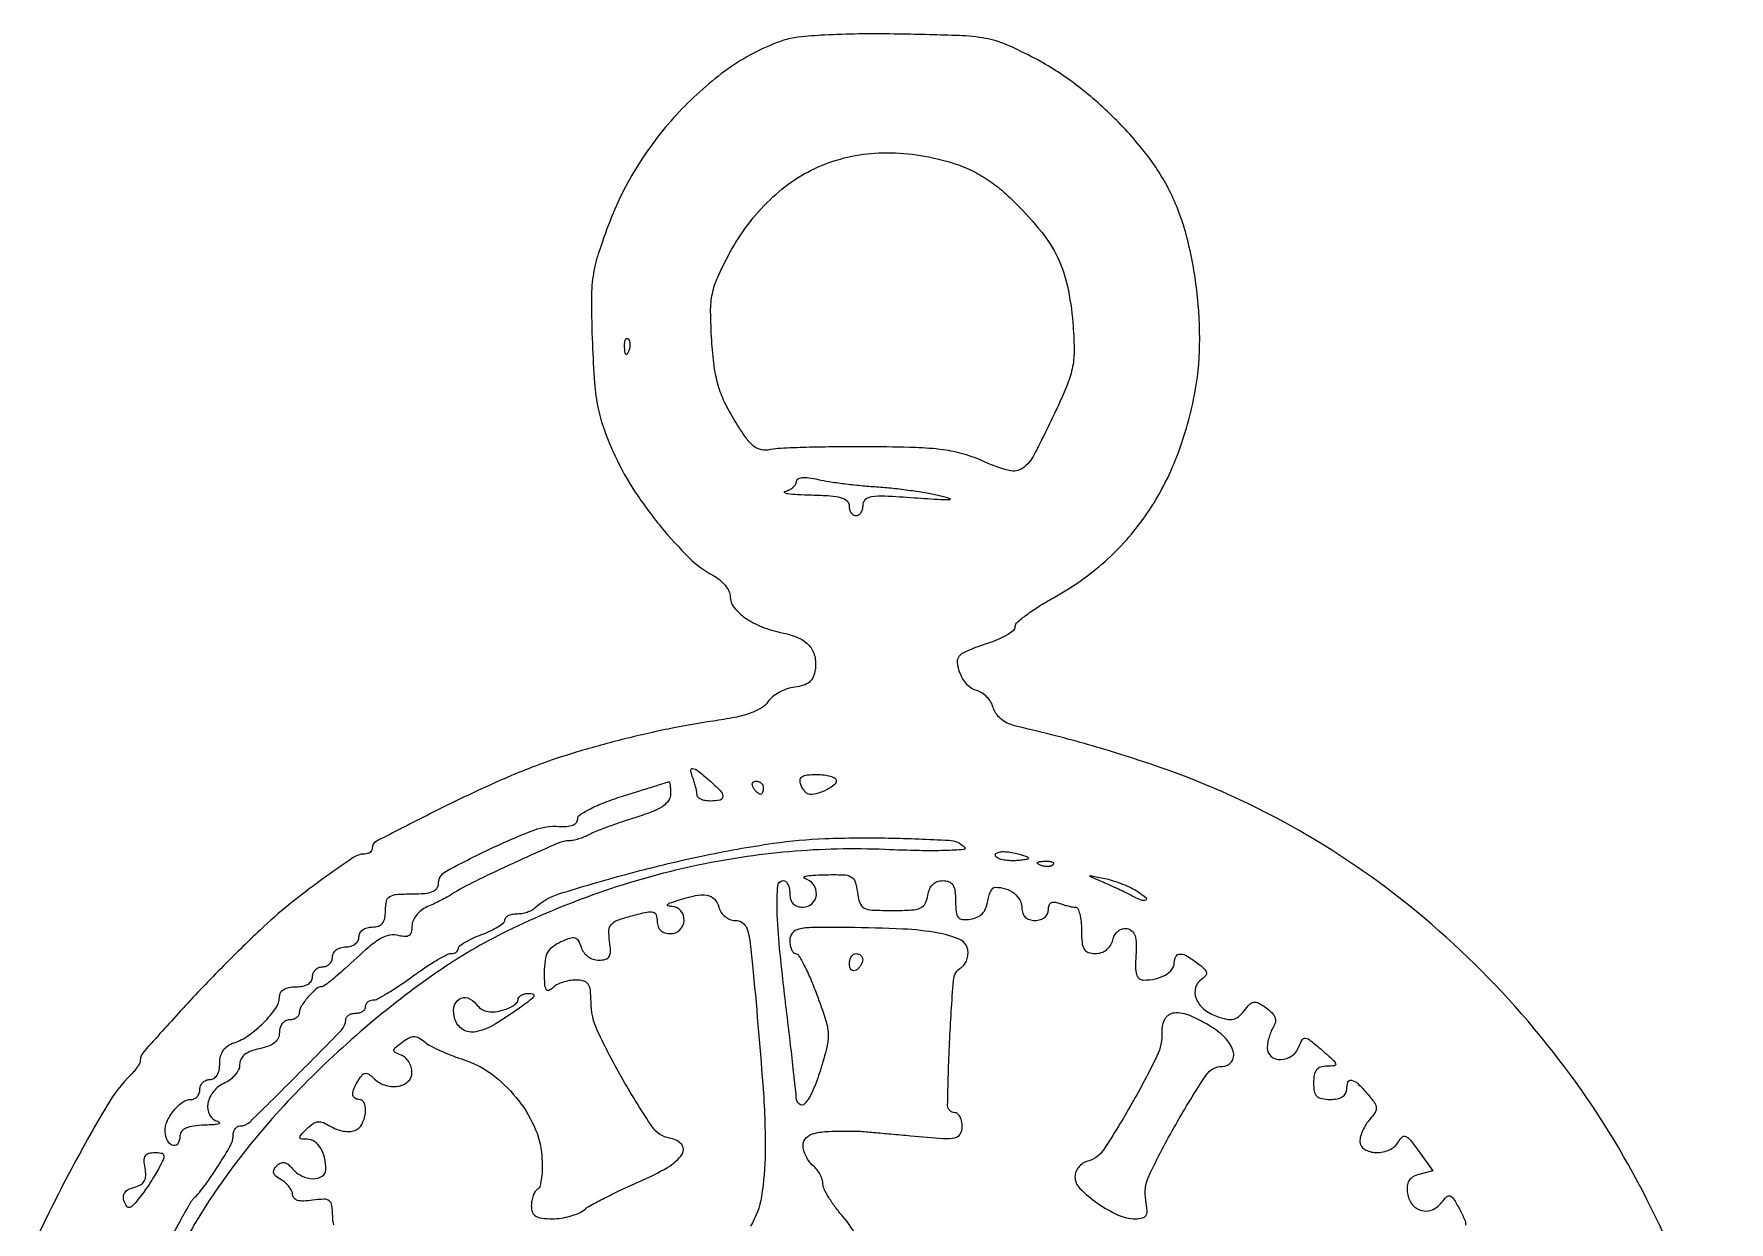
# Model space of a CAD drawing. Extents: x 0 to 269, y 0 to 374.
# Drawn here: x 11 to 266.7, y 194.5 to 373.7 of the extents above; entities that cross this region are included whole.
import ezdxf

# ---------------------------------------------------------------- set-up
doc = ezdxf.new("R2010")
doc.units = 0

msp = doc.modelspace()

# ---------------------------------------------------------------- linework, layer by layer
for points in [[(266.649609, 161.866932, 0.086502), (250.040368, 205.676434, 0.086534), (219.595347, 241.26994, 0.09199), (179.5, 263.545277, 0.005369), (174.288205, 265.231441, 0.00681), (169.437901, 266.671146, 0.00666), (164.46297, 268.00314, 0.004775), (158.869492, 269.364466, -0.060541), (157.796154, 269.756411, -0.058398), (156.833593, 270.397724, -0.061929), (156.097723, 271.199254, -0.09106), (155.693704, 272.063274, 0.073326), (155.338096, 272.899308, 0.055546), (154.726459, 273.688145, 0.056145), (153.965199, 274.314024, 0.080211), (153.166667, 274.666667, -0.146153), (151.800121, 275.497055, -0.080639), (150.730447, 277.152793, -0.087611), (150.300048, 278.927828, -0.228975), (150.782753, 280.111951, -0.075723), (151.263828, 280.428767, -0.009896), (152.390871, 280.920519, -0.011326), (153.761607, 281.450567, -0.009256), (155.25, 281.95675, 0.026486), (156.686965, 282.501346, 0.036796), (157.901923, 283.147494, 0.040425), (158.770014, 283.798086, 0.212286), (159.011865, 284.327552, -0.214644), (159.295647, 284.941471, -0.017518), (160.705822, 286.081594, -0.021068), (162.562668, 287.359409, -0.014564), (164.761865, 288.652341, 0.055578), (172.499572, 294.099614, 0.059664), (178.641388, 301.001846, 0.057542), (183.146584, 309.387055, 0.046135), (186.038183, 319.225376, 0.044785), (186.81774, 326.6835, 0.032871), (186.392904, 334.993073, 0.03322), (184.902271, 343.037828, 0.051047), (182.464592, 349.682122, 0.050454), (178.994409, 355.285841, 0.033513), (173.992152, 360.962957, 0.032832), (168.11492, 366.074843, 0.0405), (162, 369.987996, 0.01952), (157.674242, 372.073709, 0.058198), (154.532262, 373.024934, 0.036204), (150.540751, 373.446943, 0.004151), (141.5, 373.669908, 0.006558), (135.355136, 373.689805, 0.011352), (130.250396, 373.523428, 0.012444), (126.256075, 373.202513, 0.055545), (123.963746, 372.699445, 0.070296), (116.203269, 368.783039, 0.04963), (108.766152, 362.4305, 0.047669), (102.416856, 354.407111, 0.05133), (97.882563, 345.516157, 0.013045), (96.105039, 340.537918, 0.04336), (95.312874, 337.157652, 0.03765), (95.059628, 333.453766, 0.00809), (95.208858, 327.016157, 0.008948), (95.551694, 321.034562, 0.031175), (96.081688, 317.203782, 0.038835), (97.016469, 313.921376, 0.020345), (98.654823, 310, 0.036674), (101.59006, 304.749503, 0.026118), (105.590628, 299.323223, 0.026188), (109.825433, 294.68425, 0.071912), (113.385784, 292.061127, -0.04924), (114.385775, 291.391869, -0.049713), (115.232074, 290.541932, -0.054462), (115.811466, 289.64805, -0.1171), (116, 288.854073, 0.169388), (116.565695, 287.23217, 0.072041), (118.262621, 285.632901, 0.059038), (120.774322, 284.280233, 0.044698), (123.779847, 283.394031, -0.051371), (126.27907, 282.620804, -0.108832), (127.920737, 281.450019, -0.129682), (128.747208, 279.84906, -0.090105), (128.826764, 277.805042, -0.068864), (128.516685, 276.719901, -0.112402), (127.947841, 275.955419, -0.100839), (127.05482, 275.460319, -0.047684), (125.760918, 275.184631, 0.054884), (124.613856, 274.922954, 0.041569), (123.432614, 274.399635, 0.042545), (122.3939, 273.711405, 0.072521), (121.681149, 272.955164, -0.106918), (120.670571, 272.019818, -0.048977), (119.033967, 271.257611, -0.03492), (116.690947, 270.613786, -0.01409), (113.420231, 270.051754, 0.015594), (106.63979, 268.865617, 0.011415), (99.195146, 267.144494, 0.011543), (91.999629, 265.128945, 0.018728), (86, 263.049427, 0.015334), (78.987326, 260.069905, 0.009001), (70.77925, 256.10058, 0.002562), (62.614361, 251.916505, 0.280022), (62, 250.905535, -0.124059), (61.912972, 250.560181, -0.10078), (61.667895, 250.266001, -0.090632), (61.301308, 250.068319, -0.078607), (60.86943, 250, 0.149655), (59.119113, 249.464109, 0.008311), (54.386525, 246.150535, 0.013692), (49.421049, 242.337705, 0.018341), (45.148875, 238.59904, 0.009733), (39.139731, 232.713102, 0.008562), (33.096992, 226.344714, 0.003281), (27.578804, 220.246157, 0.178197), (27.015973, 218.821429, -0.114816), (26.926823, 218.475418, -0.026546), (26.618604, 217.954018, -0.026052), (26.18994, 217.377131, -0.022896), (25.685658, 216.821429, 0.062385), (21.901311, 211.926192, 0.011597), (16.33739, 201.986221, 0.013224), (11.03274, 191.29717, 0.027477)], [(32.020886, 192.75, -0.003756), (33.007385, 194.606013, -0.005227), (33.920306, 196.251563, -0.003285), (34.709777, 197.619177, -0.065331), (35.005689, 198, 0.039741), (36.764709, 200.039816, 0.016527), (38.817103, 203.045432, 0.011982), (40.638593, 206.069637, 0.130267), (41, 207.433278, -0.064583), (41.077691, 208.032253, -0.082234), (41.305599, 208.539775, -0.098809), (41.643599, 208.879299, -0.14875), (42.040338, 209, 0.196191), (43.574366, 209.62602, 0.002999), (50.516518, 216.506259, 0.003008), (57.374257, 223.468129, 0.195393), (58, 225.008238, -0.149351), (58.115552, 225.386455, -0.098715), (58.440625, 225.70867, -0.082026), (58.926524, 225.925953, -0.064293), (59.5, 226, 0.064853), (60.073457, 226.074694, 0.082425), (60.559375, 226.29375, 0.098894), (60.884432, 226.618646, 0.148195), (61, 227, -0.110826), (61.08561, 227.38149, -0.099999), (61.327832, 227.70625, -0.094786), (61.689912, 227.924087, -0.088381), (62.116023, 228, 0.123792), (62.783322, 228.167784, 0.010988), (64.304801, 229.028125, 0.013819), (66.092427, 230.159489, 0.010335), (68, 231.5, -0.010335), (69.907573, 232.840511, -0.013819), (71.695199, 233.971875, -0.010988), (73.216678, 234.832216, -0.123792), (73.883977, 235, 0.069896), (74.310508, 235.059918, 0.085779), (74.672168, 235.234739, 0.100106), (74.913972, 235.49438, 0.138448), (75, 235.799112, -0.237366), (75.191819, 236.180403, -0.026408), (76.028125, 236.735259, -0.027614), (77.159144, 237.320867, -0.018895), (78.5, 237.86384, 0.022114), (79.84062, 238.416785, 0.031492), (80.971875, 239.032417, 0.032342), (81.793712, 239.626618, 0.223653), (82, 240.064728, -0.185095), (82.136866, 240.421779, -0.090118), (82.52875, 240.725264, -0.069969), (83.111209, 240.930967, -0.049986), (83.8, 241, 0.043005), (84.558872, 241.065392, 0.035124), (85.350313, 241.260862, 0.036392), (86.057075, 241.547344, 0.073594), (86.55, 241.888042, -0.112228), (90.148447, 243.987651, -0.010035), (100.258208, 246.945069, -0.013796), (111.661225, 249.698492, -0.016686), (122.5, 251.625723, -0.026017), (130.339974, 252.337808, -0.014797), (139.863983, 252.423179, -0.008189), (149.004279, 252.084778, -0.185075), (151.369926, 251.030074, -0.643287), (151.237591, 250.676228, -0.010219), (148.422632, 250.537647, -0.012376), (144.521753, 250.522034, -0.005509), (139.383095, 250.685322, 0.03251), (124.926879, 250.364138, 0.031373), (110.458065, 248.178336, 0.03094), (96.182799, 244.157957, 0.029667), (82.304509, 238.360553, 0.037694), (71.852182, 232.23122, 0.025298), (60.87465, 223.776339, 0.024625), (50.411818, 213.908699, 0.028422), (41.490629, 203.5, 0.070377), (28.125526, 179.676029, 0.060804)], [(135.213502, 191.977526, 0.069779), (133, 195.347219, -0.019862), (131.851547, 196.765044, -0.023215), (130.88125, 198.199657, -0.023029), (130.183016, 199.471099, -0.114535), (130, 200.25957, 0.081277), (129.89147, 200.922809, 0.044133), (129.559375, 201.681482, 0.042478), (129.07397, 202.413204, 0.051908), (128.5, 203, -0.063393), (127.925824, 203.614539, -0.044279), (127.440625, 204.430735, -0.044533), (127.109963, 205.312334, -0.067559), (127, 206.122445, -0.198075), (127.440381, 207.190483, -0.133485), (128.597377, 207.85789, -0.056444), (130.83797, 208.185183, -0.010524), (135, 208.231935, -0.018561), (135.375193, 208.214313, -0.000261), (137.629688, 208.023187, -0.000728), (140.243704, 207.79637, -0.00048), (143.25, 207.528194, 0.004442), (148.145758, 207.130544, 0.062378), (149.904666, 207.222854, 0.221287), (150.696323, 207.779207, 0.131414), (151, 208.91468, 0.051423), (150.917722, 209.712579, 0.071349), (150.672933, 210.387437, 0.091392), (150.311558, 210.841051, 0.18089), (149.886581, 211, -0.419298), (148.805449, 212.100029, -0.006939), (149.100761, 221.560325, -0.008016), (149.675524, 230.953287, -0.239444), (150.875628, 232.923134, 0.10229), (151.353905, 233.375393, 0.066998), (151.702503, 234.052102, 0.063388), (151.874801, 234.840039, 0.06977), (151.835278, 235.619827, 0.249498), (150.629108, 237.114546, 0.05556), (147.378445, 238.091004, 0.033585), (142.068973, 238.6971, 0.009512), (133.75, 238.925877, 0.004595), (128.429847, 238.922049, 0.05173), (126.334485, 238.68367, 0.173443), (125.374955, 238.081939, 0.168367), (125, 237, 0.041975), (125.064394, 236.234293, 0.061552), (125.257934, 235.5875, 0.080871), (125.542281, 235.148813, 0.211657), (125.878075, 235, -0.266209), (126.320268, 234.746611, -0.012998), (127.167021, 233.21163, -0.01822), (128.096825, 231.245126, -0.011841), (129.032936, 228.911931, -0.010938), (130.394189, 225.014167, -0.066228), (130.780443, 222.913716, -0.073621), (130.581784, 220.880129, -0.015253), (129.603761, 217.411931, -0.024529), (128.42767, 214.233614, -0.078776), (127.231171, 212.328075, -0.41011), (126.437839, 212.268861, -0.213657), (125.968808, 213.25, 0.020869), (125.909582, 214.136904, 0.000689), (125.521463, 217.657813, 0.001313), (125.046735, 221.811571, 0.000914), (124.489734, 226.5, -0.004782), (123.454385, 235.830507, -0.018962), (123.091112, 241.586539, -0.02427), (123.176551, 245.233767, -0.393293), (124, 246, -0.191087), (124.381882, 245.848523, -0.088204), (124.70625, 245.4125, -0.068025), (124.926307, 244.765418, -0.048028), (125, 244, 0.072254), (125.126841, 243.126841, 0.124864), (125.5, 242.5, 0.124864), (126.126841, 242.126841, 0.072254), (127, 242, 0.192998), (128.37985, 242.553223, 0.189794), (129.007672, 243.911191, 0.174674), (128.560466, 245.421218, 0.172017), (127.25, 246.310674, -0.467288), (127.164818, 246.491186, -0.240595), (127.389863, 246.667734, -0.032446), (128.489245, 246.809377, -0.009626), (130.183578, 246.883999, -0.012338), (133.040069, 246.884248, -0.115578), (134.221881, 246.57653, -0.196822), (134.843185, 245.834783, -0.048545), (135.183578, 244.25, 0.052079), (135.536054, 242.663517, 0.195107), (136.186904, 241.903321, 0.108502), (137.437627, 241.568987, 0.011262), (140.5, 241.5, 0.012319), (143.365788, 241.570616, 0.087945), (144.712691, 241.878478, 0.17445), (145.432312, 242.542945, 0.084884), (145.819551, 243.75, -0.0632), (146.08185, 244.707764, -0.098278), (146.556336, 245.417234, -0.107865), (147.229196, 245.84899, -0.089135), (148.069551, 246, -0.089105), (149.002169, 245.832468, -0.164951), (149.592774, 245.352482, -0.11128), (149.90984, 244.455446, -0.029535), (150, 242.930449, 0.024371), (150.081295, 241.263613, 0.148135), (150.407226, 240.474289, 0.206043), (151.052884, 240.139245, 0.053387), (152.25, 240.180449, 0.071286), (153.227453, 240.465132, 0.090158), (154, 241, 0.090158), (154.534868, 241.772547, 0.071286), (154.819551, 242.75, -0.034957), (155.004048, 243.611524, -0.049551), (155.294528, 244.339063, -0.06086), (155.639337, 244.842567, -0.215434), (155.987763, 245, -0.07556), (157.523686, 244.76656, -0.089552), (158.823835, 244.089204, -0.101184), (159.691487, 243.080148, -0.127817), (160, 241.893011, 0.081193), (160.132149, 241.084583, 0.122815), (160.514129, 240.486626, 0.118272), (161.14451, 240.123622, 0.071879), (162, 240, 0.071853), (162.796893, 240.115113, 0.097797), (163.438859, 240.450874, 0.110377), (163.852481, 240.968618, 0.114041), (164, 241.606989, -0.076855), (164.101342, 242.262395, -0.176865), (164.40165, 242.651801, -0.16701), (164.896449, 242.769113, -0.067159), (165.581787, 242.606989, 0.016969), (166.254744, 242.374624, 0.015089), (166.96865, 242.178303, 0.015326), (167.621647, 242.040803, 0.04425), (168.081787, 242, -0.289487), (168.43676, 241.775682, -0.046808), (168.730275, 240.971875, -0.039386), (168.933484, 239.841255, -0.024781), (169, 238.5, 0.022206), (169.082442, 236.644596, 0.113045), (169.399544, 235.667936, 0.181392), (170.025598, 235.169046, 0.07865), (171.09362, 235, 0.079954), (171.985124, 235.143476, 0.085889), (172.762416, 235.558568, 0.085466), (173.357887, 236.212784, 0.078191), (173.722914, 237.048424, -0.067214), (174.053044, 237.851542, -0.093974), (174.558712, 238.437918, -0.107159), (175.188659, 238.748667, -0.112441), (175.879295, 238.763051, -0.133058), (176.622546, 238.387671, -0.131173), (177.079562, 237.686601, -0.076984), (177.26969, 236.531783, -0.022078), (177.206718, 234.714627, 0.02014), (177.138145, 232.935091, 0.075879), (177.308004, 231.835247, 0.148074), (177.720356, 231.230839, 0.171162), (178.37493, 231, 0.054099), (180.14887, 231.1925, 0.074409), (181.645026, 231.763751, 0.094363), (182.646611, 232.609849, 0.171961), (183, 233.606989, -0.124682), (183.243608, 234.568724, -0.281973), (183.868425, 234.930594, -0.129901), (184.938832, 234.619229, -0.027585), (186.55887, 233.519003, -0.024238), (187.517227, 232.711451, -0.145267), (187.845471, 232.155832, -0.239809), (187.733624, 231.668582, -0.073037), (187.151607, 231.149176, 0.179237), (186.210982, 229.867957, 0.164817), (186.289834, 228.230435, 0.12541), (187.439035, 226.635353, 0.089936), (189.356967, 225.543422, 0.028978), (190.894861, 225.100808, 0.105105), (191.906844, 225.087804, 0.130601), (192.713467, 225.483758, 0.0559), (193.532249, 226.37499, -0.035509), (194.346846, 227.337495, -0.168948), (194.982567, 227.654612, -0.156659), (195.706444, 227.520783, -0.02936), (196.868933, 226.804356, -0.042541), (197.737071, 226.078985, -0.107323), (198.183114, 225.392038, -0.138644), (198.243473, 224.696262, -0.094039), (197.949248, 223.952123, 0.043479), (197.596074, 223.268989, 0.02662), (197.295973, 222.412499, 0.02658), (197.087772, 221.525857, 0.042211), (197.015313, 220.75, 0.228423), (197.607252, 219.493915, 0.181068), (199.047672, 219.011757, 0.142619), (200.724285, 219.564715, 0.153901), (201.782224, 220.918077, -0.044744), (202.293481, 221.983217, -0.302451), (202.795094, 222.223329, -0.135002), (203.511809, 221.912382, -0.008399), (205.305764, 220.418077, -0.006098), (206.988038, 218.932117, -0.134383), (207.336949, 218.385268, -0.460527), (207.144026, 218.079178, -0.03633), (206.055764, 218, 0.071209), (205.084129, 217.860917, 0.150687), (204.455576, 217.445977, 0.127891), (204.10742, 216.694378, 0.044878), (204, 215.5, 0.045527), (204.115743, 214.231486, 0.152009), (204.5, 213.5, 0.152009), (205.231486, 213.115743, 0.045527), (206.5, 213, 0.04716), (207.543379, 213.09863, 0.088208), (208.333333, 213.4, 0.118484), (208.822179, 213.88002, 0.140575), (209, 214.5, -0.089645), (209.198648, 215.599072, -0.370992), (209.744511, 215.899174, -0.142701), (210.662543, 215.407946, -0.020387), (212.140787, 213.837671, -0.022204), (213.161413, 212.549544, -0.133283), (213.460384, 211.756804, -0.168371), (213.281303, 211.018539, -0.041017), (212.508082, 210.008931, 0.043279), (211.930853, 209.248138, 0.034557), (211.442999, 208.341095, 0.035675), (211.107807, 207.431482, 0.070552), (211, 206.671259, 0.267274), (211.686966, 205.477929, 0.129687), (213.442079, 204.995616, 0.106274), (215.480508, 205.412016, 0.163262), (216.802619, 206.611783, -0.086031), (217.37204, 207.313284, -0.294502), (217.926509, 207.393967, -0.118661), (218.615617, 206.85413, -0.01282), (219.839702, 205.225118), (221.974786, 202.226669), (219.908285, 201.686267, 0.067355), (218.976525, 201.302952, 0.12541), (218.396398, 200.735551, 0.117588), (218.13649, 199.932111, 0.055086), (218.170892, 198.833148, 0.132535), (218.885331, 197.16611, 0.163639), (220.293492, 196.247607, 0.165238), (221.959705, 196.371049, 0.135306), (223.36662, 197.486705, -0.041498), (224.105136, 198.338443, -0.292672), (224.617325, 198.44445, -0.166208), (225.134492, 198.01346, -0.01381), (226.013887, 196.474052, -0.01956), (226.776313, 194.904865, -0.12236), (226.925812, 194.032165, -0.170604)], [(56.2093, 194.079854, -0.060907), (56.035963, 195.363499, 0.028656), (55.920923, 197.007677, 0.19492), (55.529964, 197.703082, 0.182257), (54.748276, 197.956122, 0.024564), (53, 197.786692, -0.027608), (51.675376, 197.666449, -0.076989), (50.751069, 197.776353, -0.135845), (50.207132, 198.10393, -0.191983), (50, 198.623503, 0.111341), (49.87354, 199.184359, 0.053649), (49.485937, 199.815519, 0.0494), (48.919403, 200.415606, 0.050474), (48.25, 200.888031, -0.042204), (47.482156, 201.411162, -0.146999), (47.148757, 201.902204, -0.192646), (47.187529, 202.410912, -0.080954), (47.592382, 202.980103, -0.080512), (48.174366, 203.404713, -0.164481), (48.727312, 203.484662, -0.131046), (49.303002, 203.211486, -0.04363), (49.964826, 202.542382, 0.108434), (51.355258, 201.45869, 0.105734), (53.084573, 201.044029, 0.147704), (54.448652, 201.41954, 0.257708), (55, 202.418213, 0.055939), (54.79763, 204.221403, 0.082286), (54.196064, 205.694397, 0.104012), (53.284073, 206.655462, 0.152239), (52.178725, 207, -0.023416), (51.265558, 207.042788, -0.383481), (51.074531, 207.25, -0.193233), (51.213566, 207.609153, -0.008571), (52.159023, 208.587594, -0.04277), (53.071352, 209.355899, -0.130529), (53.824176, 209.634831, -0.125702), (54.633547, 209.50849, -0.038345), (55.740843, 208.929773, 0.05268), (56.624583, 208.499621, 0.044699), (57.628802, 208.234215, 0.046802), (58.597505, 208.160931, 0.087316), (59.367534, 208.310795, 0.178249), (60.414295, 209.227395, 0.091437), (60.964474, 210.907652, 0.115916), (60.818324, 212.413775, 0.321226), (60, 213, -0.162771), (59.335028, 213.222368, -0.23324), (59.059942, 213.767841, -0.112187), (59.260939, 214.689859, -0.031435), (59.973672, 215.991641, -0.043931), (60.50925, 216.693851, -0.181316), (60.976839, 216.932945, -0.182338), (61.484638, 216.805025, -0.044506), (62.158359, 216.241641, 0.114556), (63.863938, 215.178778, 0.116407), (65.85291, 214.98445, 0.14819), (67.393957, 215.688628, 0.215218), (68, 217.031385, 0.074013), (67.877412, 217.855, 0.064319), (67.518162, 218.650949, 0.066862), (66.986859, 219.300012, 0.096523), (66.359701, 219.692211, -0.028649), (65.458842, 220.098503, -0.304262), (65.275706, 220.434449, -0.200749), (65.491191, 220.840538, -0.013836), (66.53984, 221.65279, -0.035741), (67.558352, 222.291231, -0.121466), (68.31266, 222.481204, -0.131361), (69.034256, 222.292135, -0.044913), (69.930139, 221.66965, 0.052018), (70.811532, 221.075581, 0.015244), (72.277716, 220.351638, 0.015134), (73.987652, 219.632937, 0.015698), (75.717406, 219.028384, -0.082567), (79.935563, 216.887837, -0.062792), (83.699609, 213.311887, -0.063393), (86.424131, 208.956351, -0.088664), (87.582089, 204.523227, -0.021109), (87.645731, 202.776529, -0.028933), (87.545718, 201.207169, -0.0288), (87.321749, 199.969872, -0.197656), (86.966239, 199.479134, 0.114239), (86.595518, 199.111612, 0.049664), (86.283833, 198.48722, 0.045624), (86.071548, 197.727756, 0.045376), (86, 196.940983, 0.089392), (86.170407, 195.995451, 0.167784), (86.65846, 195.403014, 0.11013), (87.578306, 195.088087, 0.027628), (89.171259, 195, 0.036429), (90.501253, 195.097031, 0.031253), (91.874716, 195.387103, 0.03248), (93.092028, 195.811642, 0.073898), (93.921259, 196.317798, -0.048113), (94.913874, 196.996009, -0.007525), (97.01116, 198.109828, -0.008311), (99.53335, 199.348555, -0.00716), (102.223116, 200.567798, 0.027738), (106.563061, 202.754503, 0.109577), (108.756972, 204.759639, 0.353903), (108.656073, 206.235622, 0.170031), (106.864937, 207.180449, -0.211211), (104.272169, 208.823621, -0.016654), (99.861633, 215.916388, -0.020874), (96.000554, 223.309828, -0.109931), (95.005088, 227.75, 0.025448), (94.913559, 229.493429, 0.129104), (94.573631, 230.396186, 0.180057), (93.900257, 230.854486, 0.060397), (92.7, 231, 0.045545), (91.73134, 230.911582, 0.037078), (90.723125, 230.6475, 0.038434), (89.825061, 230.260236, 0.075503), (89.2, 229.8, -0.110925), (88.62804, 229.437854, -0.376505), (88.25, 229.587393, -0.106457), (88.044371, 230.35473, -0.012429), (88, 232.139485, -0.031979), (88.116798, 233.963795, -0.089277), (88.501592, 235.181999, -0.10681), (89.238224, 236.062176, -0.058469), (90.447071, 236.79393, -0.024628), (91.815983, 237.337963, -0.150157), (92.568214, 237.36125, -0.201858), (93.081579, 236.95828, -0.049942), (93.514459, 235.954445, 0.085013), (93.906441, 235.195874, 0.073057), (94.546653, 234.564592, 0.073108), (95.340894, 234.144453, 0.085358), (96.180887, 234, 0.063839), (97.211869, 234.132172, 0.201674), (97.753702, 234.546663, 0.140654), (97.948713, 235.342535, 0.026643), (97.809341, 236.845681, -0.043321), (97.712529, 238.480775, -0.174892), (98.071667, 239.396568, -0.128749), (99.010075, 240.031285, -0.019445), (101.195842, 240.706751, -0.010836), (103.425611, 241.250438, -0.109495), (104.375381, 241.249842, -0.262953), (104.841918, 240.829793, -0.081057), (105, 239.861069, 0.084163), (105.133795, 239.071848, 0.121975), (105.518663, 238.482634, 0.116199), (106.150177, 238.122668, 0.071801), (107, 238, 0.197639), (108.402751, 238.577016, 0.184397), (109.045642, 239.995235, 0.192053), (108.569852, 241.437829, 0.206834), (107.25, 242.09968, -0.043676), (106.623966, 242.190582, -0.557347), (106.5625, 242.3746, -0.131249), (106.920856, 242.62786, -0.011072), (108, 243, -0.02402), (110.751573, 243.737594, -0.093154), (112.508657, 243.786987, -0.164551), (113.619414, 243.203271, -0.126923), (114.289749, 242, 0.081595), (114.638684, 241.215706, 0.078198), (115.224345, 240.57109, 0.079688), (115.968612, 240.146766, 0.090022), (116.77717, 240, -0.151905), (117.826092, 239.6738, -0.151053), (118.50784, 238.809644, -0.060102), (118.958514, 237.030179, -0.008402), (119.380555, 233.25, -0.004406), (120.92453, 215.250433, -0.021244), (121.276626, 204.981772, -0.03799), (120.717964, 198.358609, -0.097153), (119.057319, 193.862276, 0.064965)]]:
    msp.add_lwpolyline(points, format="xyb")
for points in [[(149.041912, 354.394913, -0.030847), (151.802861, 353.385998, -0.036051), (154.272297, 352.087508, -0.034073), (156.639378, 350.382273, -0.023129), (159.096327, 348.144913, -0.028064), (162.990386, 343.791667, -0.056979), (165.426282, 339.904886, -0.058834), (166.87584, 335.651585, -0.031846), (167.6882, 330.174987, -0.016707), (167.887417, 326.208202, -0.051142), (167.657941, 323.528498, -0.048875), (166.883033, 320.886414, -0.014276), (165.186872, 317, -0.008363), (161.869532, 310.250008, -0.118053), (160.127726, 308.217529, -0.225579), (158.093111, 307.839906, -0.040945), (154.37619, 309.163354, 0.034679), (151.255838, 310.318578, 0.038875), (148.122128, 310.978427, 0.025115), (143.955873, 311.310766, 0.005983), (137, 311.431908, 0.003778), (132.037369, 311.421446, 0.004827), (127.465804, 311.333123, 0.003778), (123.639912, 311.19331, 0.040274), (122.096353, 311, -0.094919), (120.716271, 310.978162, -0.12721), (119.581552, 311.493779, -0.070729), (118.398679, 312.763493, -0.013995), (116.688513, 315.369248, -0.026345), (115.157814, 318.170316, -0.04222), (114.190931, 320.715395, -0.037486), (113.595995, 323.595028, -0.016179), (113.218484, 327.49723, -0.01335), (113.054701, 331.875624, -0.053401), (113.311538, 334.542488, -0.056667), (114.120199, 337.016416, -0.016295), (115.917312, 340.627982, -0.076167), (122.008377, 348.701326, -0.094911), (129.83814, 353.866422, -0.094909), (139.022496, 355.772581, -0.076162)], [(100.683114, 325.8125, -0.054073), (100.461564, 325.395823, -0.470617), (100.279315, 325.37858, -0.168741), (100.137993, 325.670344, -0.018894), (100.078947, 326.416667, -0.028489), (100.089945, 327.112848, -0.077125), (100.200665, 327.592839, -0.208169), (100.385309, 327.77538, -0.296942), (100.604167, 327.729167, -0.126455), (100.797407, 327.402231, -0.060344), (100.876576, 326.916927, -0.05415), (100.839148, 326.359369, -0.051402)], [(138.093885, 305.399714, -0.01035), (140.521306, 305.190311, -0.007693), (143.191987, 304.862489, -0.007782), (145.702947, 304.475065, -0.017403), (147.593885, 304.084954, -0.02059), (149.121733, 303.646562, -0.809796), (149.099676, 303.448982, -0.040665), (147.798106, 303.4269, -0.002267), (143.75, 303.706076, 0.005707), (139.350264, 303.979097, 0.046915), (137.345927, 303.892453, 0.143328), (136.37851, 303.458483, 0.219528), (136, 302.637932, -0.059146), (135.92564, 302.011522, -0.078112), (135.70625, 301.481142, -0.096575), (135.38143, 301.125887, -0.160756), (135, 301, -0.148195), (134.618646, 301.115568, -0.098894), (134.29375, 301.440625, -0.082425), (134.074694, 301.926543, -0.064853), (134, 302.5, 0.21771), (133.670297, 303.221317, 0.110284), (132.772333, 303.704506, 0.05173), (131.109812, 303.990931, 0.011768), (128.25, 304.116001, -0.007862), (126.15128, 304.191367, -0.02269), (124.703125, 304.332266, -0.10448), (124.222315, 304.508084, -0.657748), (124.25, 304.689326, 0.052955), (124.919331, 304.942351, 0.061164), (125.485938, 305.32124, 0.070915), (125.870778, 305.762132, 0.145011), (126, 306.198324, -0.270412), (126.227638, 306.588456, -0.105247), (126.846169, 306.782975, -0.057944), (127.858101, 306.761934, -0.021988), (129.25, 306.507905, 0.018163), (130.88114, 306.197305, 0.006797), (133.188516, 305.87626, 0.006724), (135.713998, 305.594242, 0.008102)], [(107, 259.080367, -0.146847), (106.699471, 258.079161, -0.098459), (105.853511, 257.223171, -0.057001), (104.305888, 256.415245, -0.016392), (101.75, 255.527014, 0.006338), (99.612713, 254.832088, 0.00669), (97.532111, 254.095122, 0.006427), (95.756334, 253.413192, 0.029914), (94.763569, 252.946647, -0.028569), (93.997663, 252.584198, -0.02248), (93.132071, 252.278078, -0.022989), (92.299507, 252.066374, -0.050801), (91.647926, 252, 0.104576), (90.052484, 251.662621, 0.002952), (83.628511, 248.773079, 0.006194), (77.513002, 245.886663, 0.026735), (74, 243.936242, -0.015242), (73.266693, 243.506779, -0.006853), (72.279687, 242.98587, -0.006777), (71.221166, 242.463597, -0.009173), (70.25, 242.022363, 0.066153), (69.389686, 241.506407, 0.059891), (68.660938, 240.76801, 0.06347), (68.166747, 239.929205, 0.101759), (68, 239.11837, -0.058808), (67.895581, 238.23364, -0.177112), (67.564966, 237.735072, -0.170532), (66.980862, 237.556405, -0.053754), (66.064572, 237.693365, 0.102364), (64.631883, 237.767589, 0.098505), (63.265591, 237.270971, 0.044157), (61.442514, 235.932599, 0.005955), (57.910675, 232.75, -0.008361), (56.73008, 231.696395, -0.012057), (55.648581, 230.807813, -0.007859), (54.723981, 230.107903, -0.15939), (54.394093, 230, 0.183987), (53.54916, 229.678193, 0.032624), (52.339339, 228.449752, 0.03396), (51.292416, 227.057175, 0.145195), (51, 226.071429, -0.138775), (50.884373, 225.662852, -0.100075), (50.559375, 225.314732, -0.085667), (50.073289, 225.080326, -0.069717), (49.5, 225, 0.124206), (48.927929, 224.855664, 0.10078), (48.440625, 224.449219, 0.090584), (48.113162, 223.841255, 0.078509), (48, 223.125, -0.109085), (47.808364, 222.257071, -0.112059), (47.27, 221.56025, -0.084595), (46.344416, 221.02905, -0.038727), (45, 220.65, 0.039326), (43.686883, 220.278077, 0.07958), (42.753392, 219.751689, 0.105709), (42.197929, 219.075774, 0.119883), (42, 218.262128, -0.108343), (41.83402, 217.505129, -0.062483), (41.339063, 216.709475, -0.057996), (40.610389, 215.997745, -0.06116), (39.75, 215.487128, 0.117357), (38.071077, 214.218516, 0.127979), (37.209935, 212.367739, 0.167094), (37.466235, 210.674314, 0.212078), (38.691533, 209.700585, -0.19839), (38.937445, 209.515489, -0.486827), (38.8672, 209.335573, -0.053402), (38.091824, 209.189862, -0.012033), (36.75, 209.116001, 0.023814), (35.033278, 208.980886, 0.070296), (33.894334, 208.669932, 0.120426), (33.241166, 208.176903, 0.172819), (33, 207.5, -0.118892), (32.735648, 206.40398, -0.312312), (32.058836, 206.041215, -0.22997), (31.280356, 206.535252, -0.090347), (30.804964, 207.75, -0.138415), (30.936785, 209.348872, -0.071041), (31.907129, 211.128511, -0.072264), (33.309127, 212.53076, -0.16169), (34.722241, 213, 0.116645), (35.209622, 213.11527, 0.100525), (35.624658, 213.440625, 0.093015), (35.903269, 213.927156, 0.083837), (36, 214.5, -0.099038), (36.114514, 215.072457, -0.097945), (36.440625, 215.559375, -0.097945), (36.927543, 215.885486, -0.099038), (37.5, 216, 0.139121), (38.115124, 216.174531, 0.116855), (38.595845, 216.655435, 0.088745), (38.899811, 217.426467, 0.049666), (39, 218.432612, -0.062013), (39.137393, 219.53614, -0.089987), (39.543157, 220.427407, -0.093234), (40.223148, 221.097612, -0.071343), (41.165309, 221.552467, 0.078741), (43.346759, 222.64549, 0.042189), (45.645136, 224.604986, 0.041354), (47.467427, 226.778031, 0.155017), (48, 228.454545, -0.132382), (48.174584, 229.102387, -0.123281), (48.654412, 229.595455, -0.091939), (49.440606, 229.900679, -0.046774), (50.5, 230, 0.04716), (51.543379, 230.09863, 0.088208), (52.333333, 230.4, 0.118484), (52.822179, 230.88002, 0.140575), (53, 231.5, -0.099038), (53.114514, 232.072457, -0.097945), (53.440625, 232.559375, -0.097945), (53.927543, 232.885486, -0.099038), (54.5, 233, 0.099038), (55.072457, 233.114514, 0.097945), (55.559375, 233.440625, 0.097945), (55.885486, 233.927543, 0.099038), (56, 234.5, -0.130775), (56.153209, 235.075754, -0.10214), (56.583333, 235.5625, -0.08892), (57.230589, 235.888136, -0.072314), (58, 236, 0.072314), (58.769411, 236.111864, 0.08892), (59.416667, 236.4375, 0.10214), (59.846791, 236.924246, 0.130775), (60, 237.5, -0.130775), (60.153209, 238.075754, -0.10214), (60.583333, 238.5625, -0.08892), (61.230589, 238.888136, -0.072314), (62, 239, 0.07578), (62.935258, 239.142566, 0.149477), (63.55, 239.5625, 0.124434), (63.893532, 240.317234, 0.044917), (64, 241.5, -0.05449), (64.151756, 242.888366, -0.201266), (64.65, 243.59375, -0.124134), (65.678456, 243.925001, -0.016149), (68, 244, 0.019871), (69.919973, 244.076333, 0.072642), (71.104543, 244.346831, 0.13669), (71.755384, 244.832652, 0.165968), (72, 245.54929, -0.275204), (73.094485, 247.387186, -0.013329), (79.697646, 250.740678, -0.018784), (86.423345, 253.629538, -0.111505), (90.184511, 254.182764, 0.035084), (91.376642, 254.175716, 0.078132), (92.259781, 254.373364, 0.121166), (92.799858, 254.756712, 0.179998), (93, 255.294657, -0.254486), (93.351647, 255.94081, -0.025823), (94.91965, 256.843547, -0.026388), (97.081888, 257.803909, -0.015608), (99.75, 258.729751, 0.000034), (102.355466, 259.54388, 0.000054), (104.590625, 260.24273, 0.000012), (106.554219, 260.856953, 0.002346), (106.75, 260.919209, -0.444964), (106.84845, 260.862219, -0.018404), (106.926563, 260.412375, -0.021534), (106.982098, 259.810861, -0.012252)], [(112.84699, 261.132705, -0.019736), (114.504249, 259.576639, -0.184194), (114.890797, 258.694776, -0.3669), (114.478999, 258.15811, -0.0533), (113, 258, -0.043961), (112.234387, 258.067444, -0.063754), (111.5875, 258.269725, -0.083526), (111.149844, 258.56726, -0.20455), (111, 258.918213, 0.04425), (110.959197, 259.378353, 0.015326), (110.821697, 260.03135, 0.015089), (110.625376, 260.745256, 0.016969), (110.393011, 261.418213, -0.04415), (110.054421, 262.603883, -0.506879), (110.335685, 262.906801, -0.14029), (111.094032, 262.591007, -0.010277)], [(121, 260, -0.042167), (120.967655, 259.617151, -0.061769), (120.870461, 259.29375, -0.081139), (120.727648, 259.07446, -0.210953), (120.559017, 259, -0.151918), (120.34829, 259.065539, -0.038439), (120.066025, 259.29375, -0.035638), (119.768994, 259.617226, -0.029505), (119.5, 260, -0.082592), (119.343488, 260.3821, -0.161196), (119.3746, 260.70625, -0.182303), (119.586039, 260.921712, -0.108972), (119.940983, 261, -0.093332), (120.345238, 260.923877, -0.09642), (120.688914, 260.70625, -0.099167), (120.918938, 260.381556, -0.105053)], [(132, 261.106989, -0.222864), (131.686417, 260.438404, -0.051607), (130.626657, 259.727991, -0.050133), (129.289774, 259.182761, -0.071889), (128.025201, 259, -0.148799), (127.672867, 259.107228, -0.058497), (127.283191, 259.440625, -0.051083), (126.918601, 259.926101, -0.043941), (126.638374, 260.5, -0.118031), (126.54538, 261.203458, -0.230808), (126.837412, 261.672153, -0.116597), (127.600201, 261.931524, -0.023909), (129.031385, 262, -0.028481), (130.168801, 261.935158, -0.044608), (131.127969, 261.737678, -0.055741), (131.799415, 261.450963, -0.270271)], [(161, 249.383423, -0.347462), (160.880837, 249.232649, -0.020244), (160.265625, 249.11263, -0.023639), (159.458419, 249.027631, -0.014412), (158.5, 249, -0.032714), (157.542347, 249.062724, -0.050289), (156.734375, 249.253015, -0.064968), (156.176307, 249.530586, -0.249889), (156, 249.861328, -0.285831), (156.183445, 250.156008, -0.076393), (156.734375, 250.329256, -0.053628), (157.541823, 250.365641, -0.031701), (158.5, 250.244751, -0.013875), (159.4582, 250.033865, -0.021857), (160.265625, 249.7946, -0.017542), (160.885601, 249.556361, -0.300822)], [(164.729167, 248.395833, -0.126455), (164.402231, 248.202593, -0.060344), (163.916927, 248.123424, -0.05415), (163.359369, 248.160852, -0.051402), (162.8125, 248.316886, -0.054073), (162.395823, 248.538436, -0.470617), (162.37858, 248.720685, -0.168741), (162.670344, 248.862007, -0.018894), (163.416667, 248.921053, -0.028489), (164.112848, 248.910055, -0.077125), (164.592839, 248.799335, -0.208169), (164.77538, 248.614691, -0.296942)], [(177.472506, 244.350805, -0.023487), (178.741719, 243.391085, -0.577706), (178.680983, 243.040057, -0.194573), (177.976895, 243.063023, -0.014988), (176.236431, 243.897167, 0.007083), (175.395022, 244.316908, 0.003158), (174.275702, 244.84694, 0.003125), (173.08415, 245.392953, 0.004228), (172, 245.870587, -0.001111), (170.300215, 246.606829, -0.544293), (170.284138, 246.704631, -0.238989), (170.442191, 246.747973, -0.000775), (172.5, 246.324225, -0.02517), (173.7929, 245.987249, -0.018129), (175.198174, 245.487704, -0.018382), (176.503165, 244.913422, -0.037303)], [(136, 234.059017, -0.089642), (135.926698, 233.653442, -0.053229), (135.70625, 233.2129, -0.051032), (135.382515, 232.806203, -0.06081), (135, 232.5, -0.139169), (134.620352, 232.392057, -0.191142), (134.29375, 232.521475, -0.138808), (134.073267, 232.889346, -0.066118), (134, 233.440983, -0.062283), (134.074545, 234.037096, -0.080552), (134.29375, 234.542039, -0.097988), (134.618621, 234.879982, -0.153634), (135, 235, -0.092995), (135.381732, 234.928382, -0.096318), (135.70625, 234.723586, -0.099231), (135.923444, 234.418051, -0.105429)], [(81.448892, 226.397817, 0.03402), (82.42558, 226.714901, 0.046079), (83.250612, 227.138173, 0.054379), (83.824977, 227.597689, 0.199427), (84, 228.019052, -0.1633), (84.125558, 228.393238, -0.096012), (84.48024, 228.711847, -0.077245), (85.009582, 228.927119, -0.058082), (85.634859, 229, -0.081343), (86.262611, 228.897193, -0.438934), (86.387542, 228.616619, -0.120648), (86.01872, 228.129892, -0.012646), (84.877761, 227.25, -0.020803), (80.529729, 224.338539, -0.087017), (77.610698, 223.19008, -0.192416), (75.691219, 223.537277, -0.177926), (74.460375, 225.124846, -0.118884), (74.334909, 226.897146, -0.202889), (75.11847, 228.129554, -0.241088), (76.42237, 228.30132, -0.147644), (77.698892, 227.360107, 0.078783), (78.391231, 226.68706, 0.090959), (79.225835, 226.301653, 0.07927), (80.235432, 226.207507, 0.045201)], [(181.123246, 223.25, -0.127756), (180.380815, 219.546148, -0.01678), (176.604825, 212.389851, -0.014348), (172.363772, 205.437774, -0.186766), (169.952395, 203.697802, 0.082839), (169.207303, 203.364101, 0.073927), (168.577152, 202.795654, 0.076146), (168.154674, 202.086436, 0.098306), (168.012379, 201.34362, 0.198915), (168.765085, 199.560409, 0.042373), (171.407554, 197.361748, 0.043977), (174.534822, 195.565426, 0.108799), (177.102553, 195, 0.05376), (178.200369, 195.118379, 0.210154), (178.739339, 195.510618, 0.15433), (178.909479, 196.267346, 0.026237), (178.704248, 197.75, -0.160203), (179.186777, 201.508132, -0.018263), (183.204715, 209.189693, -0.015434), (187.760372, 216.631584, -0.250989), (190.25, 217.987787, 0.226962), (191.62295, 218.656664, 0.238746), (191.923697, 220.122411, 0.121092), (190.807679, 222.130037, 0.067316), (188.631966, 223.918441, 0.036506), (185.332797, 225.638522, 0.124742), (182.961592, 226.019761, 0.241558), (181.586337, 225.152127, 0.148642)], [(29.88609, 202.75, -0.015017), (29.307474, 201.726492, -0.008109), (28.537331, 200.500228, -0.008069), (27.711718, 199.275481, -0.012583), (26.957597, 198.250777, -0.014407), (25.962969, 197.041768, -0.146363), (25.419054, 196.698557, -0.317204), (25.000745, 196.847512, -0.062072), (24.602564, 197.593317, -0.093682), (24.469427, 198.326679, -0.150867), (24.659625, 198.92724, -0.124222), (25.194907, 199.394296, -0.053672), (26.085667, 199.732653, 0.062135), (27.0599, 200.121649, 0.139007), (27.621586, 200.677576, 0.12781), (27.834987, 201.479554, 0.048716), (27.728465, 202.640113, -0.037664), (27.595442, 203.806137, -0.148029), (27.776354, 204.498385, -0.189132), (28.276406, 204.876479, -0.068495), (29.173856, 205, -0.040591), (30.178827, 204.918281, -0.282676), (30.535701, 204.609515, -0.182115), (30.504711, 204.033108, -0.017629)]]:
    msp.add_lwpolyline(points, format="xyb", close=True)

doc.saveas('drawing.dxf')
